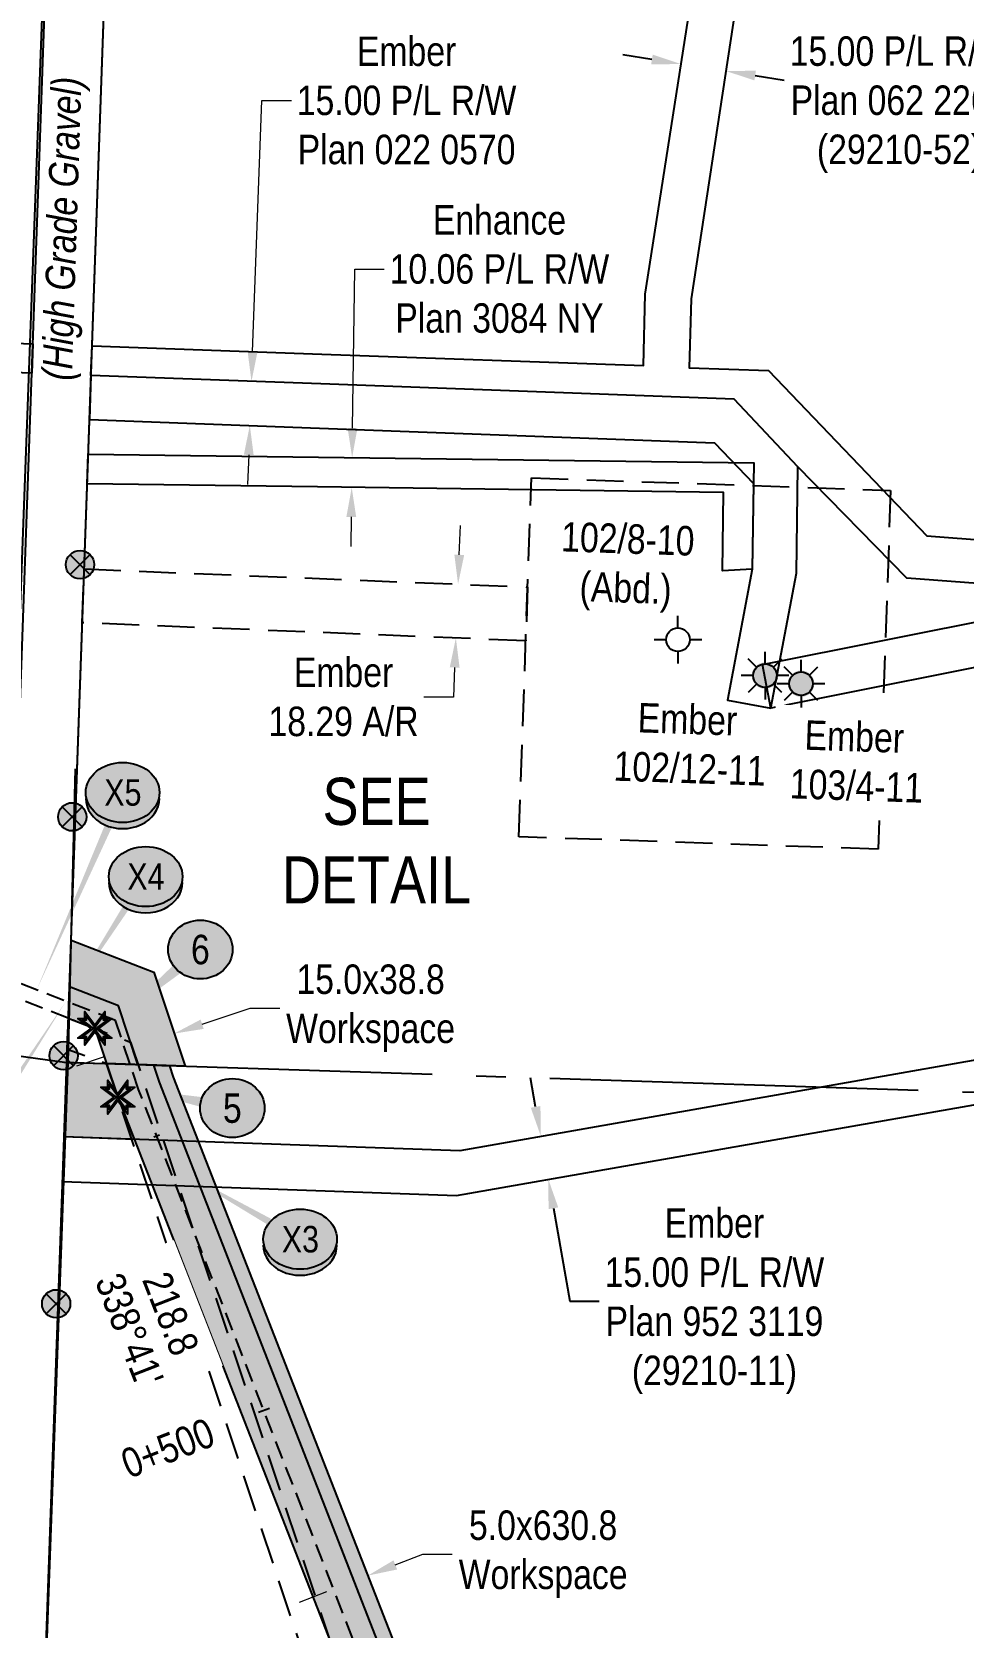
# Model space of a CAD drawing. Extents: x 338396 to 342732, y 5810211 to 5814222.
# Drawn here: x 339312 to 339627, y 5810951 to 5811492 of the extents above; entities that cross this region are included whole.
import ezdxf
from ezdxf.enums import TextEntityAlignment as Align

# ---------------------------------------------------------------- set-up
doc = ezdxf.new("R2010")
doc.units = 0
doc.header["$LTSCALE"] = 5
doc.header["$PDSIZE"] = 0.5
for name, pattern in [('foc-ACCESSROAD', [3.75, 2.5, -1.25]), ('foc-QUARTERLINE', [33, 25, -3, 2, -3]), ('foc-TIELINE', [1.875, 1.25, -0.625]), ('foc-TRAV', [1.875, 1.25, -0.625])]:
    doc.linetypes.add(name, pattern=pattern)
doc.layers.get('Defpoints').update_dxf_attribs({"color": 9})
for name, color, linetype in [('AS-POWER', 104, 'foc-POWER'), ('AS-POWER-EXISTING-PP', 72, 'Continuous'), ('AS-POWER-T3', 104, 'Continuous'), ('AS-TELUS', 224, 'foc-TEL'), ('C-RW', 13, 'Continuous'), ('C-WS', 13, 'foc-ACCESSROAD'), ('DETAIL-T', 7, 'Continuous'), ('F-AR', 190, 'foc-ACCESSROAD'), ('F-RW', 190, 'Continuous'), ('F-WS', 190, 'foc-ACCESSROAD'), ('F-WS-S', 190, 'Continuous'), ('L-BD', 7, 'Continuous'), ('L-MON', 1, 'Continuous'), ('L-QSEC', 8, 'foc-QUARTERLINE'), ('L-SEC', 7, 'Continuous'), ('P-CROSSINGS', 250, 'Continuous'), ('P-ELEVATION', 7, 'Continuous'), ('P-IOP2', 10, 'Continuous'), ('P-IOP2-H', 21, 'Continuous'), ('P-IOP3', 10, 'Continuous'), ('P-IOP3-H', 21, 'Continuous'), ('P-LTO', 14, 'Continuous'), ('P-PROPOSED', 10, 'Continuous'), ('P-PROPOSED-H', 21, 'Continuous'), ('P-TEMP-H', 41, 'Continuous'), ('P-TEMP-H 1', 41, 'Continuous'), ('P-TEMP_WORKSPACE', 46, 'Continuous'), ('P-TEMP_WORKSPACE 1', 46, 'Continuous'), ('P-TRAV', 4, 'foc-TRAV'), ('T-TIE', 201, 'foc-TIELINE')]:
    doc.layers.add(name, color=color, linetype=linetype)
for name, color, linetype, lineweight in [('C-RW-T', 13, 'Continuous', 9), ('F-AR-T', 190, 'Continuous', 9), ('F-RW-T', 190, 'Continuous', 9), ('F-WS-T', 190, 'Continuous', 9), ('P-TEMP-T', 46, 'Continuous', 18), ('P-TEMP-T 1', 46, 'Continuous', 18), ('T-TEXT', 48, 'Continuous', 18), ('T-TIE-T', 201, 'Continuous', 18)]:
    doc.layers.add(name, color=color, linetype=linetype, lineweight=lineweight)
doc.styles.add('80', font='ARIALN.TTF', dxfattribs={"height": 10})
doc.styles.add('80CG', font='ARIALN.TTF', dxfattribs={"height": 10})
doc.styles.add('80L', font='ARIALN.TTF', dxfattribs={"height": 10})
doc.styles.add('80LS', font='ARIALNI.TTF', dxfattribs={"height": 10})
doc.styles.add('Crossing', font='ARIALN.TTF', dxfattribs={"height": 10})
doc.styles.add('foc-LtypeFont', font='ARIALN.TTF', dxfattribs={"height": 7.35})
doc.linetypes.add('foc-POWER', pattern='A,6,-1,["P",foc-LtypeFont,S=0.2,R=0,X=-0.625,Y=-0.75],-1.24,4', length=12.24)
doc.linetypes.add('foc-POWER-NOLINE', pattern='A,0,-4,["P",foc-LtypeFont,S=0.2,R=0,X=-0.625,Y=-0.75],-8.24', length=12.24)
doc.linetypes.add('foc-TEL', pattern='A,2,-1,["T",foc-LtypeFont,S=0.2,R=0,X=-0.425,Y=-0.75],-1.24,8', length=12.24)
doc.linetypes.add('foc-TEL-NOLINE', pattern='A,0,-2,["T",foc-LtypeFont,S=0.2,R=0,X=-0.425,Y=-0.75],-10.24', length=12.24)
doc.dimstyles.new('Compass 5 000', dxfattribs={"dimscale": 5, "dimtxt": 9, "dimasz": 2, "dimexe": 0.2, "dimexo": 0.0625, "dimgap": 0.5, "dimtad": 0, "dimtih": 1, "dimtoh": 1, "dimzin": 0, "dimdsep": 46, "dimtxsty": '80CG', "dimcen": 0.1, "dimse1": 1, "dimse2": 1, "dimclrd": 256, "dimclrt": 256, "dimaunit": 1, "dimadec": 4, "dimazin": 0, "dimtfac": 0.06, "dimtofl": 0, "dimtmove": 0, "dimatfit": 1, "dimfxl": 0.2, "dimtolj": 1, "dimtzin": 0, "dimlwd": -1, "dimarcsym": 0})

# ---------------------------------------------------------------- blocks, each defined once
blk = doc.blocks.new('*D406')
at = {"layer": 'Defpoints', "color": 0, "transparency": 16777216}
for p in [(339479.92, 5811116.79), (339482.5, 5811102.08), (339486.81, 5811102.83)]:
    blk.add_point(p, dxfattribs=at)
at = {"layer": 'F-WS-S', "transparency": 16777216}
for p, q in [((339482.5, 5811127.4), (339480.77, 5811137.25)), ((339488.53, 5811092.98), (339494.06, 5811061.46)), ((339494.06, 5811061.46), (339504.06, 5811061.46))]:
    blk.add_line(p, q, dxfattribs=at)
for points in [[(339484.14, 5811127.68), (339480.86, 5811127.11), (339484.23, 5811117.55)], [(339490.17, 5811093.27), (339486.89, 5811092.7), (339486.81, 5811102.83)]]:
    blk.add_solid(points, dxfattribs=at)
at = {"layer": 'F-WS-S', "transparency": 16777216, "insert": (339543.15, 5811061.46), "char_height": 10, "attachment_point": 5, "style": '80CG'}
blk.add_mtext('\\A1;Ember\\P15.00 P/L R/W\\PPlan 952 3119\\P(29210-11)', dxfattribs=at)
blk = doc.blocks.new('*D566')
at = {"layer": 'Defpoints', "color": 0, "transparency": 16777216}
for p in [(339531.84, 5811481.38), (339529.08, 5811463.63), (339544.32, 5811461.26)]:
    blk.add_point(p, dxfattribs=at)
at = {"layer": 'F-RW', "transparency": 16777216}
for p, q in [((339521.96, 5811482.92), (339512.08, 5811484.46)), ((339556.96, 5811477.47), (339566.85, 5811475.94))]:
    blk.add_line(p, q, dxfattribs=at)
for points in [[(339522.22, 5811484.57), (339521.7, 5811481.28), (339531.84, 5811481.38)], [(339557.22, 5811479.12), (339556.71, 5811475.83), (339547.08, 5811479.01)]]:
    blk.add_solid(points, dxfattribs=at)
at = {"layer": 'F-RW', "transparency": 16777216, "insert": (339605.93, 5811475.94), "char_height": 10, "attachment_point": 5, "style": '80CG'}
blk.add_mtext('\\A1;Ember\\P15.00 P/L R/W\\PPlan 062 2266\\P(29210-52)', dxfattribs=at)
blk = doc.blocks.new('*D567')
at = {"layer": 'C-RW-T', "transparency": 16777216}
for p, q in [((339420.4, 5811357.81), (339421.15, 5811411.76)), ((339421.15, 5811411.76), (339431.15, 5811411.76)), ((339419.98, 5811327.66), (339419.84, 5811317.66))]:
    blk.add_line(p, q, dxfattribs=at)
for points in [[(339418.73, 5811357.84), (339422.06, 5811357.79), (339420.26, 5811347.81)], [(339418.31, 5811327.68), (339421.64, 5811327.64), (339420.12, 5811337.66)]]:
    blk.add_solid(points, dxfattribs=at)
at = {"layer": 'Defpoints', "color": 0, "transparency": 16777216}
for p in [(339476.34, 5811347.03), (339420.12, 5811337.66), (339476.19, 5811336.88)]:
    blk.add_point(p, dxfattribs=at)
at = {"layer": 'C-RW-T', "transparency": 16777216, "insert": (339470.23, 5811411.76), "char_height": 10, "attachment_point": 5, "style": '80CG'}
blk.add_mtext('\\A1;Enhance\\P10.06 P/L R/W\\PPlan 3084 NY', dxfattribs=at)
blk = doc.blocks.new('*D568')
at = {"layer": 'Defpoints', "color": 0, "transparency": 16777216}
for p in [(339377.2, 5811374.01), (339386.12, 5811373.68), (339376.65, 5811359.02)]:
    blk.add_point(p, dxfattribs=at)
at = {"layer": 'F-RW-T', "transparency": 16777216}
for p, q in [((339386.49, 5811383.68), (339389.64, 5811468.99)), ((339389.64, 5811468.99), (339399.64, 5811468.99)), ((339385.19, 5811348.7), (339384.82, 5811338.7))]:
    blk.add_line(p, q, dxfattribs=at)
for points in [[(339384.82, 5811383.74), (339388.15, 5811383.62), (339386.12, 5811373.68)], [(339383.53, 5811348.76), (339386.86, 5811348.63), (339385.56, 5811358.69)]]:
    blk.add_solid(points, dxfattribs=at)
at = {"layer": 'F-RW-T', "transparency": 16777216, "insert": (339438.73, 5811468.99), "char_height": 10, "attachment_point": 5, "style": '80CG'}
blk.add_mtext('\\A1;Ember\\P15.00 P/L R/W\\PPlan 022 0570', dxfattribs=at)
blk = doc.blocks.new('GAS')
h = blk.add_hatch(color=255)
h.dxf.hatch_style = 1
edge = h.paths.add_edge_path()
edge.add_arc((0, 0), 0.9, 0, 360)
for p, q in [((-0.57, 0.57), (-1.14, 1.14)), ((0, 0.81), (0, 1.62)), ((0.57, 0.57), (1.14, 1.14)), ((-0.81, 0), (-1.62, 0)), ((1.62, 0), (0.81, 0)), ((-0.57, -0.57), (-1.14, -1.14)), ((0, -0.81), (0, -1.62)), ((1.14, -1.14), (0.57, -0.57))]:
    blk.add_line(p, q)
blk.add_circle((0, 0), 0.8)
blk = doc.blocks.new('Gabd')
for p, q in [((0, 0.81), (0, 1.62)), ((-0.81, 0), (-1.62, 0)), ((1.62, 0), (0.81, 0)), ((0, -0.81), (0, -1.62))]:
    blk.add_line(p, q)
blk.add_circle((0, 0), 0.8)
blk = doc.blocks.new('*D572')
at = {"layer": 'Defpoints', "color": 0, "transparency": 16777216}
for p in [(339378.25, 5811308), (339377.51, 5811289.73), (339455.45, 5811286.54)]:
    blk.add_point(p, dxfattribs=at)
at = {"layer": 'F-AR-T', "transparency": 16777216}
for p, q in [((339456.6, 5811314.81), (339457.01, 5811324.8)), ((339455.04, 5811276.55), (339454.63, 5811266.52)), ((339454.63, 5811266.52), (339444.63, 5811266.52))]:
    blk.add_line(p, q, dxfattribs=at)
for points in [[(339454.94, 5811314.87), (339458.27, 5811314.74), (339456.19, 5811304.81)], [(339453.38, 5811276.62), (339456.71, 5811276.48), (339455.45, 5811286.54)]]:
    blk.add_solid(points, dxfattribs=at)
at = {"layer": 'F-AR-T', "transparency": 16777216, "insert": (339417.35, 5811266.52), "char_height": 10, "attachment_point": 5, "style": '80CG'}
blk.add_mtext('\\A1;Ember\\P18.29 A/R', dxfattribs=at)
blk = doc.blocks.new('xing2')
h = blk.add_hatch(color=50)
h.dxf.hatch_style = 1
edge = h.paths.add_edge_path()
edge.add_ellipse((0, 0), major_axis=(-12.5, 0), ratio=0.816297, start_angle=0, end_angle=360)
h = blk.add_hatch(color=250)
h.dxf.hatch_style = 1
edge = h.paths.add_edge_path()
edge.add_ellipse((0, -2.05), major_axis=(-12.5, 0), ratio=0.816297, start_angle=0, end_angle=180)
edge.add_line((12.5, -2.05), (12.5, 0))
edge.add_ellipse((0, 0), major_axis=(-12.5, 0), ratio=0.816297, start_angle=0, end_angle=180, ccw=False)
edge.add_line((-12.5, 0), (-12.5, -2.05))
at = {"color": 250}
blk.add_ellipse((0, 0), major_axis=(-12.5, 0), ratio=0.816297, dxfattribs=at)
blk.add_ellipse((0, -2.05), major_axis=(-12.5, 0), ratio=0.816297, start_param=0, end_param=3.141593, dxfattribs=at)
at = {"color": 250, "style": 'Crossing'}
blk.add_attdef('CROSSING', text='', height=9, dxfattribs=at).set_placement((0.09, 0.02), align=Align.MIDDLE_CENTER)
at = {"color": 250, "style": 'Crossing', "flags": 1}
for tag, p in [('OWNER', (0.09, -12.49)), ('DESCRIPTION', (0.09, -25.77)), ('LOCATION', (0.09, -39.3)), ('DWG_REF', (0.09, -52.84))]:
    blk.add_attdef(tag, text='', height=9, dxfattribs=at).set_placement(p, align=Align.MIDDLE_CENTER)
blk = doc.blocks.new('*D590')
at = {"layer": 'Defpoints', "color": 0, "transparency": 16777216}
for p in [(339358.51, 5811156.51), (339359.91, 5811152.29), (339344.28, 5811151.76)]:
    blk.add_point(p, dxfattribs=at)
at = {"layer": 'P-TEMP-T 1', "transparency": 16777216}
for p, q in [((339369.4, 5811155.46), (339385.7, 5811160.89)), ((339385.7, 5811160.89), (339395.7, 5811160.89)), ((339336.2, 5811144.39), (339326.71, 5811141.23))]:
    blk.add_line(p, q, dxfattribs=at)
for points in [[(339368.87, 5811157.04), (339369.92, 5811153.87), (339359.91, 5811152.29)], [(339335.67, 5811145.97), (339336.72, 5811142.81), (339345.68, 5811147.55)]]:
    blk.add_solid(points, dxfattribs=at)
at = {"layer": 'P-TEMP-T 1', "transparency": 16777216, "insert": (339426.52, 5811160.89), "char_height": 10, "attachment_point": 5, "style": '80CG'}
blk.add_mtext('\\A1;15.0x38.8\\PWorkspace', dxfattribs=at)
blk = doc.blocks.new('POWERPOLE')
h = blk.add_hatch(color=255)
edge = h.paths.add_edge_path()
edge.add_arc((0, 0), 0.96, 0, 360)
at = {"linetype": 'Continuous'}
for p, q in [((0.68, -0.68), (-0.68, 0.68)), ((-0.68, -0.68), (0.68, 0.68))]:
    blk.add_line(p, q, dxfattribs=at)
blk.add_circle((0, 0), 0.96, dxfattribs=at)
blk = doc.blocks.new('*D602')
at = {"layer": 'Defpoints', "color": 0, "transparency": 16777216}
for p in [(339416.78, 5810977.13, 897.34), (339421.43, 5810978.95, 897.34), (339425.59, 5810968.29)]:
    blk.add_point(p, dxfattribs=at)
at = {"layer": 'P-TEMP-T', "transparency": 16777216}
for p, q in [((339434.91, 5810971.93), (339444.22, 5810975.56)), ((339444.22, 5810975.56), (339454.22, 5810975.56)), ((339411.62, 5810962.84), (339402.3, 5810959.21))]:
    blk.add_line(p, q, dxfattribs=at)
for points in [[(339434.3, 5810973.48), (339435.51, 5810970.37), (339425.59, 5810968.29)], [(339411.01, 5810964.39), (339412.22, 5810961.29), (339420.93, 5810966.48)]]:
    blk.add_solid(points, dxfattribs=at)
at = {"layer": 'P-TEMP-T', "transparency": 16777216, "insert": (339485.05, 5810975.56), "char_height": 10, "attachment_point": 5, "style": '80CG'}
blk.add_mtext('\\A1;5.0x630.8\\PWorkspace', dxfattribs=at)
blk = doc.blocks.new('TEMP')
h = blk.add_hatch(color=255)
h.dxf.hatch_style = 1
h.paths.add_polyline_path([(0, 0.25), (-0.67, 1.15), (-0.67, 0.67), (-1.15, 0.67), (-0.25, 0), (-1.15, -0.67), (-0.67, -0.67), (-0.67, -1.15), (0, -0.25), (0.67, -1.15), (0.67, -0.67), (1.15, -0.67), (0.25, 0), (1.15, 0.67), (0.67, 0.67), (0.67, 1.15)])
h.paths.add_polyline_path([(0.57, 0.85), (0.57, 0.57), (0.85, 0.57), (0.08, 0), (0.85, -0.57), (0.57, -0.57), (0.57, -0.85), (0, -0.08), (-0.57, -0.85), (-0.57, -0.57), (-0.85, -0.57), (-0.08, 0), (-0.85, 0.57), (-0.57, 0.57), (-0.57, 0.85), (0, 0.08)], flags=16)
h = blk.add_hatch(color=1)
h.dxf.hatch_style = 1
h.paths.add_polyline_path([(0, 0.08), (-0.57, 0.85), (-0.57, 0.57), (-0.85, 0.57), (-0.08, 0), (-0.85, -0.57), (-0.57, -0.57), (-0.57, -0.85), (0, -0.08), (0.57, -0.85), (0.57, -0.57), (0.85, -0.57), (0.08, 0), (0.85, 0.57), (0.57, 0.57), (0.57, 0.85)])
at = {"color": 1}
for p, q in [((-0.08, 0), (0.08, 0)), ((0, 0.08), (0, -0.08))]:
    blk.add_line(p, q, dxfattribs=at)
at = {"color": 255, "flags": 128}
blk.add_lwpolyline([(-0.25, 0), (-1.15, 0.67), (-0.67, 0.67), (-0.67, 1.15), (0, 0.25), (0.67, 1.15), (0.67, 0.67), (1.15, 0.67), (0.25, 0), (1.15, -0.67), (0.67, -0.67), (0.67, -1.15), (0, -0.25), (-0.67, -1.15), (-0.67, -0.67), (-1.15, -0.67)], close=True, dxfattribs=at)
at = {"color": 1, "flags": 128}
blk.add_lwpolyline([(-0.08, 0), (-0.85, 0.57), (-0.57, 0.57), (-0.57, 0.85), (0, 0.08), (0.57, 0.85), (0.57, 0.57), (0.85, 0.57), (0.08, 0), (0.85, -0.57), (0.57, -0.57), (0.57, -0.85), (0, -0.08), (-0.57, -0.85), (-0.57, -0.57), (-0.85, -0.57)], close=True, dxfattribs=at)
blk = doc.blocks.new('*U608')
at = {"layer": 'P-ELEVATION'}
h = blk.add_hatch(color=111, dxfattribs=at)
h.dxf.hatch_style = 1
edge = h.paths.add_edge_path()
edge.add_ellipse((0, 0), major_axis=(-10.94, 0), ratio=0.913794, start_angle=0, end_angle=360)
at = {"layer": 'P-ELEVATION', "color": 7, "flags": 128}
blk.add_lwpolyline([(0, 0, 5, 0, 0), (-31.81, 6.27, 0, 0, 0)], format="xyseb", dxfattribs=at)
at = {"layer": 'P-ELEVATION', "color": 7}
blk.add_ellipse((0, 0), major_axis=(-10.94, 0), ratio=0.913794, dxfattribs=at)
at = {"layer": 'P-ELEVATION', "style": '80'}
blk.add_attdef('BEND', text='', height=10, dxfattribs=at).set_placement((0, 0), align=Align.MIDDLE_CENTER)
blk = doc.blocks.new('*U610')
at = {"layer": 'P-ELEVATION'}
h = blk.add_hatch(color=111, dxfattribs=at)
h.dxf.hatch_style = 1
edge = h.paths.add_edge_path()
edge.add_ellipse((0, 0), major_axis=(-10.94, 0), ratio=0.913794, start_angle=0, end_angle=360)
at = {"layer": 'P-ELEVATION', "color": 7, "flags": 128}
blk.add_lwpolyline([(0, 0, 5, 0, 0), (-28.79, -24.14, 0, 0, 0)], format="xyseb", dxfattribs=at)
at = {"layer": 'P-ELEVATION', "color": 7}
blk.add_ellipse((0, 0), major_axis=(-10.94, 0), ratio=0.913794, dxfattribs=at)
at = {"layer": 'P-ELEVATION', "style": '80'}
blk.add_attdef('BEND', text='', height=10, dxfattribs=at).set_placement((0, 0), align=Align.MIDDLE_CENTER)

msp = doc.modelspace()

# ---------------------------------------------------------------- hatches: boundary and pattern name
at = {"layer": 'P-IOP2-H'}
h = msp.add_hatch(color=256, dxfattribs=at)
h.dxf.hatch_style = 1
h.paths.add_polyline_path([(339347.625, 5811141.731), (339340.974, 5811161.666), (339324.354, 5811168.122), (339323.981, 5811157.541), (339332.976, 5811154.047), (339336.969, 5811142.081)])
at = {"layer": 'P-IOP3-H'}
h = msp.add_hatch(color=256, dxfattribs=at)
h.dxf.hatch_style = 1
h.paths.add_polyline_path([(339336.969, 5811142.081), (339340.761, 5811130.714), (339420.271, 5810926.905), (339479.359, 5810736.724), (339495.907, 5810649.058), (339517.81, 5810587.546), (339496.69, 5810557.689), (339508.936, 5810549.027), (339534.553, 5810585.242), (339510.43, 5810652.988), (339493.939, 5810740.352), (339434.438, 5810931.862), (339354.871, 5811135.816), (339352.956, 5811141.556)])
at = {"layer": 'P-PROPOSED-H'}
h = msp.add_hatch(color=256, dxfattribs=at)
h.dxf.hatch_style = 1
h.paths.add_polyline_path([(339347.625, 5811141.731), (339340.974, 5811161.666), (339324.354, 5811168.122), (339323.981, 5811157.541), (339332.976, 5811154.047), (339336.969, 5811142.081), (339340.761, 5811130.714), (339420.271, 5810926.905), (339479.359, 5810736.724), (339495.907, 5810649.058), (339517.81, 5810587.546), (339496.69, 5810557.689), (339508.936, 5810549.027), (339534.553, 5810585.242), (339510.43, 5810652.988), (339493.939, 5810740.352), (339434.438, 5810931.862), (339354.871, 5811135.816), (339352.956, 5811141.556)])
at = {"layer": 'P-TEMP-H'}
h = msp.add_hatch(color=256, dxfattribs=at)
h.dxf.hatch_style = 1
h.paths.add_polyline_path([(339336.969, 5811142.081), (339323.456, 5811142.473), (339322.565, 5811117.218), (339346.353, 5811116.378), (339340.761, 5811130.714)])
h = msp.add_hatch(color=256, dxfattribs=at)
h.dxf.hatch_style = 1
h.paths.add_polyline_path([(339513.017, 5810546.14), (339508.936, 5810549.027), (339534.553, 5810585.242), (339510.43, 5810652.988), (339493.939, 5810740.352), (339434.438, 5810931.862), (339354.871, 5811135.816), (339352.956, 5811141.556), (339358.284, 5811141.382), (339359.574, 5811137.517), (339439.16, 5810933.514), (339498.798, 5810741.561), (339515.27, 5810654.298), (339540.133, 5810584.474)])
at = {"layer": 'P-TEMP-H 1'}
h = msp.add_hatch(color=256, dxfattribs=at)
h.dxf.hatch_style = 1
h.paths.add_polyline_path([(339324.989, 5811183.964), (339352.97, 5811173.095), (339363.609, 5811141.207), (339347.625, 5811141.731), (339340.974, 5811161.666), (339324.354, 5811168.122)])

# ---------------------------------------------------------------- linework, layer by layer
at = {"layer": 'AS-POWER', "linetype": 'foc-POWER-NOLINE', "flags": 128}
for points in [[(339326.963, 5811242.045), (339351.826, 5811946.475), (339353.469, 5812046.245)], [(339295.941, 5810348.034), (339300.911, 5810510.205), (339323.981, 5811142.494), (339326.402, 5811242.104)]]:
    msp.add_lwpolyline(points, dxfattribs=at)
at = {"layer": 'AS-POWER', "flags": 128}
msp.add_lwpolyline([(339200.51, 5811149.172), (339295.534, 5811146.359), (339323.449, 5811142.474)], dxfattribs=at)
at = {"layer": 'AS-POWER-T3', "flags": 128}
msp.add_lwpolyline([(339323.173, 5811163.218, 0, 4.999, 0), (339262.566, 5811069.914, 0, 0, 0)], format="xyseb", dxfattribs=at)
at = {"layer": 'AS-TELUS', "linetype": 'foc-TEL-NOLINE', "flags": 128}
msp.add_lwpolyline([(339274.94, 5810338.31), (339302.313, 5811142.867), (339305.77, 5811242.786), (339331.726, 5811947.185), (339333.366, 5812046.903)], dxfattribs=at)
at = {"layer": 'C-RW', "flags": 128}
msp.add_lwpolyline([(339408.803, 5811347.925), (339556.467, 5811345.975), (339555.981, 5811309.911), (339545.923, 5811309.394), (339546.259, 5811335.903), (339408.462, 5811337.819), (339330.382, 5811338.907), (339330.737, 5811348.959)], close=True, dxfattribs=at)
at = {"layer": 'C-WS', "flags": 128}
for points in [[(339358.186, 5811078.358), (339336.969, 5811142.081), (339323.557, 5811146.916), (339323.981, 5811157.541), (339345.07, 5811149.389), (339528.116, 5810599.843), (339517.388, 5810600.222), (339447.553, 5810809.958)], [(339434.907, 5810847.938), (339370.775, 5811040.548)]]:
    msp.add_lwpolyline(points, dxfattribs=at)
at = {"layer": 'F-AR', "flags": 128}
msp.add_lwpolyline([(339479.158, 5811285.576), (339328.717, 5811291.718), (339329.362, 5811309.993), (339479.796, 5811303.852)], close=True, dxfattribs=at)
at = {"layer": 'F-RW', "flags": 128}
for points in [[(338853.343, 5811720.246), (338977.055, 5811738.942), (338978.56, 5811724.467), (338860.554, 5811706.168), (338715.761, 5811599.586), (338965.73, 5811436.564), (339049.887, 5811428.993), (339082.581, 5811426.056), (339150.833, 5811415.104), (339163.141, 5811397.916), (339212.441, 5811389.946), (339311.933, 5811386.388), (339311.581, 5811376.411), (339211.374, 5811379.93), (339151.17, 5811389.478), (339142.421, 5811401.264), (339109.794, 5811406.739), (339111.713, 5811411.282), (339080.964, 5811415.86), (339039.33, 5811419.63), (339034.478, 5811415.399), (338971.02, 5811421.087), (338706.432, 5811593.793)], [(339643.041, 5811304.243), (339608.453, 5811306.823), (339571.465, 5811344.684), (339549.89, 5811367.626), (339409.643, 5811372.815), (339331.681, 5811375.697), (339332.034, 5811385.715), (339409.985, 5811382.952), (339519.074, 5811379.077), (339519.693, 5811403.318), (339547.083, 5811579.338), (339561.898, 5811577.043), (339535.272, 5811401.652), (339534.577, 5811378.225), (339561.521, 5811377.317), (339615.184, 5811321.216), (339659.552, 5811317.875)], [(339656.44, 5811281.549), (339562.327, 5811262.751), (339559.429, 5811277.55), (339642.169, 5811294.134)], [(340235.897, 5811249.431), (339978.501, 5811204.31), (339978.501, 5811204.31), (339456.787, 5811112.481), (339322.558, 5811117.218), (339322.023, 5811102.06), (339455.654, 5811097.371), (339989.858, 5811191.034), (340007.284, 5811194.079), (340235.376, 5811233.913)]]:
    msp.add_lwpolyline(points, dxfattribs=at)
msp.add_lwpolyline([(339409.643, 5811372.815), (339331.681, 5811375.697), (339331.152, 5811360.711), (339409.137, 5811357.811), (339543.204, 5811352.822), (339556.377, 5811338.98), (339555.981, 5811309.911), (339547.581, 5811265.501), (339562.327, 5811262.751), (339570.961, 5811308.52), (339571.465, 5811344.684), (339549.89, 5811367.626)], close=True, dxfattribs=at)
at = {"layer": 'F-WS'}
msp.add_lwpolyline([(339599, 5811224.647), (339598.658, 5811214.848), (339476.839, 5811219.098), (339481.089, 5811340.917), (339602.908, 5811336.667), (339600.221, 5811259.657)], dxfattribs=at)
at = {"layer": 'L-QSEC'}
msp.add_line((339322.427, 5811142.557), (340096.929, 5811117.162, 897.344), dxfattribs=at)
at = {"layer": 'L-SEC'}
for p, q in [((339303.349, 5811143.183), (339331.726, 5811947.185)), ((339323.449, 5811142.474), (339351.826, 5811946.475)), ((339295.041, 5810337.602), (339323.449, 5811142.474))]:
    msp.add_line(p, q, dxfattribs=at)
at = {"layer": 'P-CROSSINGS', "flags": 128}
for points in [[(339313.211, 5811167.024, 0, 2.999, 0), (339342.591, 5811234.148, 0, 0, 0)], [(339323.14, 5811163.167, 0, 2.999, 0), (339350.314, 5811205.582, 0, 0, 0)]]:
    msp.add_lwpolyline(points, format="xyseb", dxfattribs=at)
at = {"layer": 'P-IOP2', "elevation": 897.344}
msp.add_lwpolyline([(339347.625, 5811141.731), (339340.974, 5811161.666), (339324.354, 5811168.122), (339323.981, 5811157.541), (339332.976, 5811154.047), (339336.969, 5811142.081)], close=True, dxfattribs=at)
at = {"layer": 'P-IOP3', "elevation": 897.344}
msp.add_lwpolyline([(339336.969, 5811142.081), (339336.969, 5811142.081), (339340.761, 5811130.714), (339420.271, 5810926.905), (339479.359, 5810736.724), (339495.907, 5810649.058), (339517.81, 5810587.546), (339496.69, 5810557.689), (339508.936, 5810549.027), (339534.553, 5810585.242), (339510.43, 5810652.988), (339493.939, 5810740.352), (339434.438, 5810931.862), (339354.871, 5811135.816), (339352.956, 5811141.556), (339336.969, 5811142.081)], dxfattribs=at)
at = {"layer": 'P-LTO', "elevation": 897.344}
msp.add_lwpolyline([(339347.625, 5811141.731), (339340.974, 5811161.666), (339324.354, 5811168.122), (339323.981, 5811157.541), (339332.976, 5811154.047), (339336.969, 5811142.081), (339340.761, 5811130.714), (339420.271, 5810926.905), (339479.359, 5810736.724), (339495.907, 5810649.058), (339517.81, 5810587.546), (339496.69, 5810557.689), (339508.936, 5810549.027), (339534.553, 5810585.242), (339510.43, 5810652.988), (339493.939, 5810740.352), (339434.438, 5810931.862), (339354.871, 5811135.816), (339352.956, 5811141.556)], close=True, dxfattribs=at)
at = {"layer": 'P-PROPOSED', "elevation": 897.344}
msp.add_lwpolyline([(339347.625, 5811141.731), (339340.974, 5811161.666), (339324.354, 5811168.122), (339323.981, 5811157.541), (339332.976, 5811154.047), (339336.969, 5811142.081), (339340.761, 5811130.714), (339420.271, 5810926.905), (339479.359, 5810736.724), (339495.907, 5810649.058), (339517.81, 5810587.546), (339496.69, 5810557.689), (339508.936, 5810549.027), (339534.553, 5810585.242), (339510.43, 5810652.988), (339493.939, 5810740.352), (339434.438, 5810931.862), (339354.871, 5811135.816), (339352.956, 5811141.556)], close=True, dxfattribs=at)
at = {"layer": 'P-TEMP_WORKSPACE', "flags": 128}
msp.add_lwpolyline([(339323.456, 5811142.473), (339336.969, 5811142.081), (339340.761, 5811130.714), (339346.353, 5811116.378), (339322.565, 5811117.218), (339323.456, 5811142.473)], dxfattribs=at)
at = {"layer": 'P-TEMP_WORKSPACE', "elevation": 897.344, "flags": 128}
msp.add_lwpolyline([(339513.017, 5810546.14), (339508.936, 5810549.027), (339534.553, 5810585.242), (339510.43, 5810652.988), (339493.939, 5810740.352), (339434.438, 5810931.862), (339354.871, 5811135.816), (339352.956, 5811141.556), (339358.284, 5811141.382), (339359.574, 5811137.517), (339439.16, 5810933.514), (339498.798, 5810741.561), (339515.27, 5810654.298), (339540.133, 5810584.474)], close=True, dxfattribs=at)
at = {"layer": 'P-TEMP_WORKSPACE 1', "elevation": 897.344, "flags": 128}
msp.add_lwpolyline([(339324.989, 5811183.964), (339352.97, 5811173.095), (339363.609, 5811141.207), (339347.625, 5811141.731), (339340.974, 5811161.666), (339324.354, 5811168.122)], close=True, dxfattribs=at)
at = {"layer": 'P-TRAV', "flags": 128}
msp.add_lwpolyline([(339323.981, 5811157.541), (339304.128, 5811165.253)], dxfattribs=at)
at = {"layer": 'T-TIE'}
for p, q in [((339354.907, 5811117.835), (339353.044, 5811117.108)), ((339392.175, 5811025.057), (339388.449, 5811023.603))]:
    msp.add_line(p, q, dxfattribs=at)

# ---------------------------------------------------------------- block references
at = {"xscale": 0.9997799999999999, "yscale": 0.9997799999999999, "zscale": 0.9997799999999999}
for name, p, values in [('*U610', (339368.782, 5811180.812), {'BEND': '6'}), ('*U608', (339379.622, 5811126.996), {'BEND': '5'})]:
    msp.add_blockref(name, p, dxfattribs=at).add_auto_attribs(values)
at = {"layer": 'AS-POWER-EXISTING-PP', "xscale": 4.998899999999981, "yscale": 4.998899999999981, "zscale": 4.998899999999981}
for p in [(339327.954, 5811311.451), (339325.326, 5811225.848, 899.381), (339322.367, 5811144.783), (339319.874, 5811060.55)]:
    msp.add_blockref('POWERPOLE', p, dxfattribs=at)
at = {"layer": 'F-WS-S', "xscale": 4.99999999999996, "yscale": 4.99999999999996, "zscale": 4.99999999999996}
msp.add_blockref('Gabd', (339530.768, 5811285.991), dxfattribs=at)
at = {"layer": 'L-MON'}
for p, xscale, yscale, zscale in [((339332.976, 5811154.047, 897.344), 4.998899999999997, 4.998899999999997, 4.998899999999997), ((339340.761, 5811130.714, 897.344), 4.998899999999992, 4.998899999999992, 4.998899999999992)]:
    msp.add_blockref('TEMP', p, dxfattribs=dict(at, xscale=xscale, yscale=yscale, zscale=zscale))
at = {"layer": 'P-CROSSINGS', "xscale": 0.9997799999999999, "yscale": 0.9997799999999999, "zscale": 0.9997799999999999}
for p, values in [((339342.412, 5811234.108), {'CROSSING': 'X5'}), ((339350.225, 5811205.562), {'CROSSING': 'X4'}), ((339402.62, 5811082.473), {'CROSSING': 'X3'})]:
    msp.add_blockref('xing2', p, dxfattribs=at).add_auto_attribs(values)

# ---------------------------------------------------------------- texts
at = {"layer": 'DETAIL-T', "color": 3, "insert": (339428.545, 5811217.776), "char_height": 15.9965, "width": 63.62213, "attachment_point": 5, "style": '80CG'}
msp.add_mtext('SEE\\PDETAIL', dxfattribs=at)
at = {"layer": 'F-WS-T', "char_height": 9.99783, "attachment_point": 1, "rotation": 358.09174, "style": '80L'}
for s, width, insert in [('\\pi0.66377;102/8-10\\P\\pi7.47334;(Abd.)', 44.74922, (339490.708, 5811325.994)), ('\\pi5.10687;Ember\\P\\pi-2.52108;102/12-11', 43.19431, (339512.226, 5811264.712))]:
    msp.add_mtext_dynamic_manual_height_columns(s, width=width, gutter_width=49.978, heights=[0], dxfattribs=dict(at, insert=insert))
at = {"layer": 'L-BD', "style": '80L'}
msp.add_text("338°41'", height=9.9978, rotation=291.3119, dxfattribs=at).set_placement((339344.772, 5811051.662, 897.344), align=Align.MIDDLE)
at = {"layer": 'T-TEXT', "style": '80LS'}
msp.add_text('(High Grade Gravel)', height=10, rotation=88.16563, dxfattribs=at).set_placement((339321.825, 5811425.528), align=Align.MIDDLE_CENTER)
at = {"layer": 'T-TIE-T', "style": '80L'}
msp.add_text('0+500', height=9.9978, rotation=21.31189, dxfattribs=at).set_placement((339357.713, 5811011.612), align=Align.MIDDLE_CENTER)

# ---------------------------------------------------------------- dimensions: what is measured, and where the dimension line sits
at = {"layer": 'C-RW-T'}
dim = msp.add_linear_dim(base=(339420.115, 5811337.657), p1=(339476.335, 5811347.033), p2=(339476.194, 5811336.877), angle=269.20316, text='Enhance\\P10.06 P/L R/W\\PPlan 3084 NY', dimstyle='Compass 5 000', dxfattribs=at)
dim.commit()
dim.dimension.update_dxf_attribs({"geometry": '*D567', "text_midpoint": (339470.232, 5811411.758), "dimtype": 161})
at = {"layer": 'F-AR-T'}
dim = msp.add_linear_dim(base=(339455.449, 5811286.544), p1=(339378.253, 5811307.997), p2=(339377.507, 5811289.726), angle=267.66213, text='Ember\\P18.29 A/R', dimstyle='Compass 5 000', dxfattribs=at)
dim.commit()
dim.dimension.update_dxf_attribs({"geometry": '*D572', "text_midpoint": (339417.349, 5811266.517), "dimtype": 161})
at = {"layer": 'F-RW'}
dim = msp.add_linear_dim(base=(339531.841, 5811481.384), p1=(339544.321, 5811461.262), p2=(339529.079, 5811463.634), angle=171.15531, text='Ember\\P15.00 P/L R/W\\PPlan 062 2266\\P(29210-52)', dimstyle='Compass 5 000', dxfattribs=at)
dim.commit()
dim.dimension.update_dxf_attribs({"geometry": '*D566', "text_midpoint": (339605.931, 5811475.937), "dimtype": 161})
at = {"layer": 'F-RW-T'}
dim = msp.add_linear_dim(base=(339386.117, 5811373.685), p1=(339376.649, 5811359.019), p2=(339377.203, 5811374.014), angle=87.88329, text='Ember\\P15.00 P/L R/W\\PPlan 022 0570', dimstyle='Compass 5 000', override={"dimtxt": 10}, dxfattribs=at)
dim.commit()
dim.dimension.update_dxf_attribs({"geometry": '*D568', "text_midpoint": (339438.725, 5811468.986), "dimtype": 161})
at = {"layer": 'F-WS-S', "color": 5}
dim = msp.add_linear_dim(base=(339486.806, 5811102.833), p1=(339479.916, 5811116.791), p2=(339482.496, 5811102.077), angle=279.9447, text='Ember\\P15.00 P/L R/W\\PPlan 952 3119\\P(29210-11)', dimstyle='Compass 5 000', dxfattribs=at)
dim.commit()
dim.dimension.update_dxf_attribs({"geometry": '*D406', "text_midpoint": (339543.146, 5811061.456), "dimtype": 161})
at = {"layer": 'P-TEMP-T'}
dim = msp.add_aligned_dim(p1=(339416.778, 5810977.132, 897.344), p2=(339421.435, 5810978.949, 897.344), distance=-11.438, text='5.0x630.8\\PWorkspace', dimstyle='Compass 5 000', dxfattribs=at)
dim.commit()
dim.dimension.update_dxf_attribs({"geometry": '*D602', "text_midpoint": (339485.046, 5810975.562)})
at = {"layer": 'P-TEMP-T 1'}
dim = msp.add_linear_dim(base=(339359.91, 5811152.293, 897.344), p1=(339344.279, 5811151.765, 897.344), p2=(339358.506, 5811156.507, 897.344), angle=18.43373, text='15.0x38.8\\PWorkspace', dimstyle='Compass 5 000', dxfattribs=at)
dim.commit()
dim.dimension.update_dxf_attribs({"geometry": '*D590', "text_midpoint": (339426.525, 5811160.89, 897.344), "dimtype": 161})

# ---------------------------------------------------------------- next in the draw order: texts
at = {"layer": 'F-WS-T', "insert": (339568.824, 5811258.819), "char_height": 9.99783, "attachment_point": 1, "rotation": 358.09174, "style": '80L', "bg_fill": 2}
msp.add_mtext_dynamic_manual_height_columns('\\pi5.10687;Ember\\P\\pi0.66377;103/4-11', width=43.19431, gutter_width=49.978, heights=[0], dxfattribs=at)
at = {"layer": 'L-BD', "insert": (339363.424, 5811059.045, 897.344), "char_height": 9.9978, "width": 35.75492, "attachment_point": 2, "rotation": 291.3119, "style": '80L', "bg_fill": 2}
msp.add_mtext('218.8', dxfattribs=at)

# ---------------------------------------------------------------- next in the draw order: linework, layer by layer
at = {"layer": 'P-CROSSINGS', "flags": 128}
msp.add_lwpolyline([(339357.646, 5811108.063, 0, 2.999, 0), (339402.62, 5811082.473, 0, 0, 0)], format="xyseb", dxfattribs=at)
at = {"layer": 'T-TIE', "elevation": 897.344}
msp.add_lwpolyline([(339502.811, 5810553.359), (339526.18, 5810586.394), (339503.167, 5810651.023), (339486.647, 5810738.538), (339427.353, 5810929.383), (339347.815, 5811133.264), (339340.002, 5811156.681), (339295.684, 5811173.896), (339224.948, 5811243.449), (339138.255, 5811246.173), (339137.69, 5811228.186)], dxfattribs=at)

# ---------------------------------------------------------------- next in the draw order: block references
at = {"layer": 'F-WS-S', "xscale": 5.000000000000015, "yscale": 5.000000000000015, "zscale": 5.000000000000015}
for p in [(339560.312, 5811273.782), (339572.54, 5811271.044)]:
    msp.add_blockref('GAS', p, dxfattribs=at)

doc.saveas('drawing.dxf')
